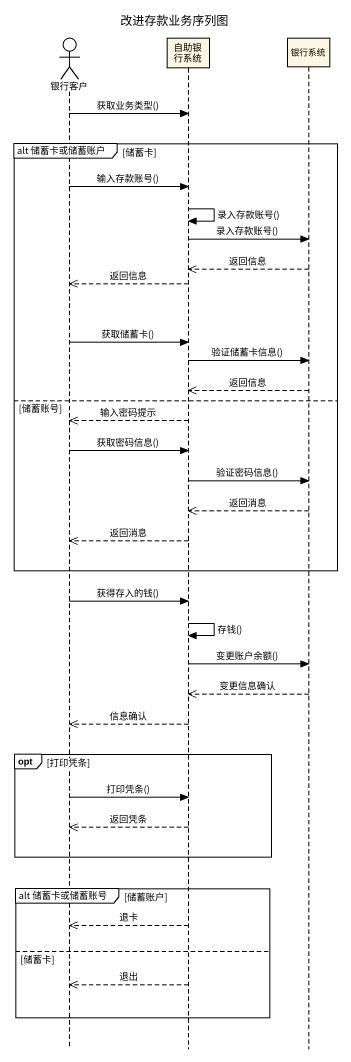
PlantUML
@startuml
title 改进存款业务序列图
hide footbox
actor 银行客户
participant 自助银行系统
participant 银行系统

银行客户 -> 自助银行系统 : 获取业务类型()
group alt 储蓄卡或储蓄账户 [储蓄卡]
  银行客户 -> 自助银行系统 : 输入存款账号()
  自助银行系统 -> 自助银行系统 : 录入存款账号()
  自助银行系统 -> 银行系统 : 录入存款账号()
  银行系统 -->> 自助银行系统 : 返回信息
  自助银行系统 -->> 银行客户 : 返回信息
  银行客户 -> 自助银行系统 : 获取储蓄卡()
  自助银行系统 -> 银行系统 : 验证储蓄卡信息()
  银行系统 -->> 自助银行系统 : 返回信息
else 储蓄账号
  自助银行系统 -->> 银行客户 : 输入密码提示
  银行客户 -> 自助银行系统 : 获取密码信息()
  自助银行系统 -> 银行系统 : 验证密码信息()
  银行系统 -->> 自助银行系统 : 返回消息
  自助银行系统 -->> 银行客户 : 返回消息
end
银行客户 -> 自助银行系统 : 获得存入的钱()
自助银行系统 -> 自助银行系统 : 存钱()
自助银行系统 -> 银行系统 : 变更账户余额()
银行系统 -->> 自助银行系统 : 变更信息确认
自助银行系统 -->> 银行客户 : 信息确认
opt 打印凭条
  银行客户 -> 自助银行系统 : 打印凭条()
  自助银行系统 -->> 银行客户 : 返回凭条
end
group alt 储蓄卡或储蓄账号 [储蓄账户]
  自助银行系统 -->> 银行客户 : 退卡
else 储蓄卡
  自助银行系统 -->> 银行客户 : 退出
end
@enduml
